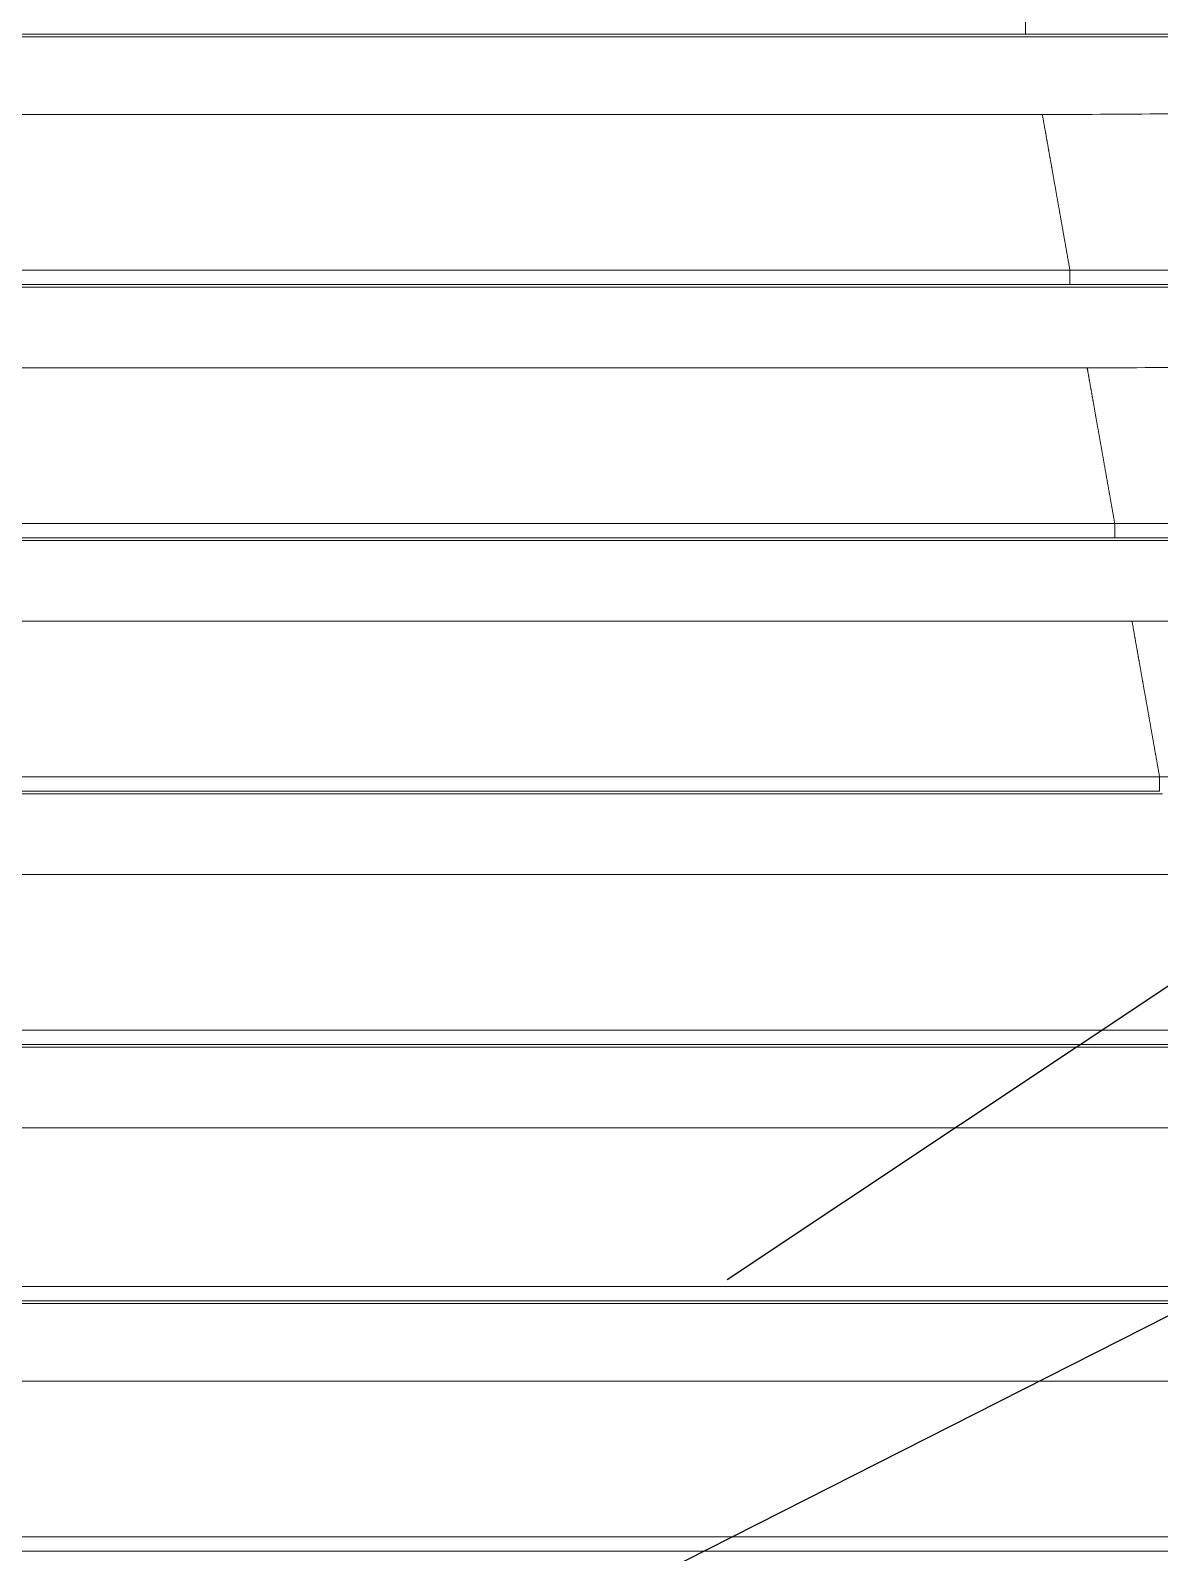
# Model space of a CAD drawing. Header units: inches. Extents: x 3778 to 56227, y -16914 to 35091.
# Drawn here: x 38977.6 to 39046.9, y -10969.3 to -10875.8 of the extents above; entities that cross this region are included whole.
import ezdxf

# ---------------------------------------------------------------- set-up
doc = ezdxf.new("R2010")
doc.units = ezdxf.units.IN
doc.header["$LTSCALE"] = 100
doc.header["$MEASUREMENT"] = 0
doc.linetypes.add('DH-HID2', pattern=[1.2, 0.8, -0.4])
doc.layers.add('2-con', color=2, linetype='Continuous')
doc.layers.add('FU-FURM', color=251, linetype='DH-HID2')
doc.layers.add('mark-B', color=2, linetype='Continuous', lineweight=20)

# ---------------------------------------------------------------- blocks, each defined once
blk = doc.blocks.new('cjscjdeh')
at = {"layer": 'FU-FURM', "color": 8}
for p, q in [((146763.517, 69824.754), (147614.519, 70392.213)), ((147752.518, 70326.214), (146763.517, 69824.754))]:
    blk.add_line(p, q, dxfattribs=at)
blk = doc.blocks.new('무풍1way 일반')
at = {"layer": 'mark-B'}
for p, q in [((-373.642, -88.811), (373.642, -88.811)), ((373.642, -89.695), (-373.642, -89.695)), ((-371.951, -99.253), (-234.951, -99.253)), ((-235.051, -104.024), (-371.108, -104.024)), ((-370.922, -104.189), (370.922, -104.189)), ((370.922, -105.072), (-370.922, -105.072)), ((-369.199, -114.817), (-234.951, -114.817)), ((-235.049, -119.773), (-368.323, -119.773)), ((-368.136, -119.939), (368.136, -119.939)), ((368.136, -120.823), (-368.136, -120.823)), ((-366.446, -130.381), (-234.951, -130.381)), ((-235.049, -135.337), (-365.57, -135.337)), ((-365.384, -135.503), (365.384, -135.503)), ((365.384, -136.387), (-365.384, -136.387)), ((-363.693, -145.945), (-234.951, -145.945)), ((-235.049, -150.901), (-362.818, -150.901)), ((-362.631, -151.067), (362.631, -151.067)), ((362.631, -151.951), (-362.631, -151.951)), ((-360.94, -161.509), (-234.951, -161.509)), ((-235.049, -166.465), (-360.065, -166.465)), ((-359.878, -166.631), (359.878, -166.631)), ((359.878, -167.515), (-359.878, -167.515)), ((-358.188, -177.073), (-234.951, -177.073)), ((-235.051, -181.844), (-357.344, -181.844)), ((-357.159, -182.009), (357.159, -182.009))]:
    blk.add_line(p, q, dxfattribs=at)
for points, knots in [([(-365.384, -135.503), (-365.384, -135.507), (-365.384, -135.517), (-365.384, -135.553), (-365.384, -135.578), (-365.384, -135.638), (-365.384, -135.675), (-365.384, -135.756), (-365.384, -135.801), (-365.384, -135.895), (-365.384, -135.944), (-365.384, -136.044), (-365.384, -136.093), (-365.384, -136.189), (-365.384, -136.234), (-365.384, -136.318), (-365.384, -136.355), (-365.384, -136.387)], [0, 0, 0, 0, 0.125, 0.125, 0.25, 0.25, 0.375, 0.375, 0.5, 0.5, 0.625, 0.625, 0.75, 0.75, 0.875, 0.875, 1, 1, 1, 1]), ([(-365.384, -136.387), (-365.554, -136.387), (-365.724, -136.387), (-366.064, -136.387), (-366.574, -136.387), (-367.765, -136.387), (-370.146, -136.386), (-372.187, -136.384), (-376.269, -136.378), (-378.99, -136.373), (-387.151, -136.352), (-392.591, -136.332), (-400.749, -136.291), (-403.468, -136.276), (-408.906, -136.243), (-411.624, -136.225), (-417.061, -136.186), (-419.779, -136.166), (-425.214, -136.122), (-427.932, -136.098), (-433.366, -136.051), (-436.083, -136.026), (-441.517, -135.976), (-444.234, -135.951), (-449.669, -135.901), (-452.386, -135.877), (-457.821, -135.83), (-460.539, -135.808), (-468.693, -135.745), (-474.13, -135.71), (-482.289, -135.672), (-485.009, -135.662), (-490.451, -135.648), (-493.173, -135.644), (-495.895, -135.644)], [0, 0, 0, 0, 0.003906, 0.003906, 0.007813, 0.015625, 0.03125, 0.0625, 0.0625, 0.125, 0.125, 0.25, 0.25, 0.3125, 0.3125, 0.375, 0.375, 0.4375, 0.4375, 0.5, 0.5, 0.5625, 0.5625, 0.625, 0.625, 0.6875, 0.6875, 0.75, 0.75, 0.875, 0.875, 0.9375, 0.9375, 1, 1, 1, 1]), ([(-365.384, -136.387), (-365.378, -136.418), (-365.367, -136.479), (-365.351, -136.571), (-365.335, -136.662), (-365.319, -136.754), (-365.303, -136.845), (-365.287, -136.936), (-365.271, -137.026), (-365.255, -137.117), (-365.239, -137.207), (-365.223, -137.297), (-365.207, -137.387), (-365.191, -137.477), (-365.175, -137.567), (-365.159, -137.656), (-365.144, -137.745), (-365.128, -137.834), (-365.112, -137.923), (-365.096, -138.011), (-365.081, -138.1), (-365.065, -138.188), (-365.05, -138.276), (-365.034, -138.363), (-365.019, -138.451), (-365.003, -138.538), (-364.988, -138.626), (-364.972, -138.713), (-364.957, -138.799), (-364.942, -138.886), (-364.926, -138.972), (-364.911, -139.059), (-364.896, -139.145), (-364.881, -139.23), (-364.866, -139.316), (-364.851, -139.401), (-364.836, -139.487), (-364.82, -139.572), (-364.805, -139.656), (-364.791, -139.741), (-364.776, -139.825), (-364.761, -139.91), (-364.746, -139.994), (-364.731, -140.078), (-364.716, -140.161), (-364.701, -140.245), (-364.687, -140.328), (-364.672, -140.411), (-364.657, -140.494), (-364.643, -140.577), (-364.628, -140.659), (-364.614, -140.741), (-364.599, -140.823), (-364.585, -140.905), (-364.57, -140.987), (-364.556, -141.068), (-364.541, -141.15), (-364.527, -141.231), (-364.513, -141.312), (-364.498, -141.393), (-364.484, -141.473), (-364.47, -141.553), (-364.456, -141.633), (-364.442, -141.713), (-364.428, -141.793), (-364.413, -141.873), (-364.399, -141.952), (-364.385, -142.031), (-364.372, -142.11), (-364.358, -142.189), (-364.344, -142.267), (-364.33, -142.346), (-364.316, -142.424), (-364.302, -142.502), (-364.288, -142.58), (-364.275, -142.657), (-364.261, -142.735), (-364.247, -142.812), (-364.234, -142.889), (-364.22, -142.966), (-364.207, -143.042), (-364.193, -143.119), (-364.18, -143.195), (-364.166, -143.271), (-364.153, -143.347), (-364.139, -143.422), (-364.126, -143.498), (-364.113, -143.573), (-364.1, -143.648), (-364.086, -143.723), (-364.073, -143.797), (-364.06, -143.872), (-364.047, -143.946), (-364.034, -144.02), (-364.021, -144.094), (-364.008, -144.168), (-363.995, -144.241), (-363.982, -144.314), (-363.969, -144.387), (-363.956, -144.46), (-363.943, -144.533), (-363.93, -144.605), (-363.917, -144.678), (-363.905, -144.75), (-363.892, -144.822), (-363.879, -144.893), (-363.867, -144.965), (-363.854, -145.036), (-363.841, -145.107), (-363.829, -145.178), (-363.816, -145.249), (-363.804, -145.32), (-363.791, -145.39), (-363.779, -145.46), (-363.767, -145.53), (-363.754, -145.6), (-363.742, -145.669), (-363.73, -145.739), (-363.718, -145.808), (-363.705, -145.877), (-363.697, -145.922), (-363.693, -145.945)], [0, 0, 0, 0, 0.008436, 0.01687, 0.025302, 0.033734, 0.042163, 0.050592, 0.059019, 0.067445, 0.075869, 0.084292, 0.092714, 0.101135, 0.109554, 0.117972, 0.126389, 0.134805, 0.14322, 0.151634, 0.160046, 0.168458, 0.176868, 0.185278, 0.193686, 0.202094, 0.2105, 0.218906, 0.227311, 0.235715, 0.244118, 0.252521, 0.260922, 0.269323, 0.277723, 0.286122, 0.294521, 0.302919, 0.311316, 0.319713, 0.328109, 0.336505, 0.3449, 0.353294, 0.361688, 0.370082, 0.378475, 0.386867, 0.395259, 0.403651, 0.412043, 0.420434, 0.428825, 0.437215, 0.445606, 0.453996, 0.462386, 0.470775, 0.479165, 0.487554, 0.495943, 0.504333, 0.512722, 0.521111, 0.5295, 0.537889, 0.546278, 0.554667, 0.563056, 0.571445, 0.579835, 0.588225, 0.596614, 0.605004, 0.613394, 0.621785, 0.630176, 0.638567, 0.646958, 0.65535, 0.663742, 0.672134, 0.680527, 0.68892, 0.697314, 0.705708, 0.714103, 0.722498, 0.730894, 0.73929, 0.747687, 0.756085, 0.764483, 0.772882, 0.781282, 0.789683, 0.798084, 0.806486, 0.814888, 0.823292, 0.831696, 0.840102, 0.848508, 0.856915, 0.865323, 0.873732, 0.882142, 0.890553, 0.898965, 0.907378, 0.915793, 0.924208, 0.932624, 0.941042, 0.949461, 0.957881, 0.966302, 0.974725, 0.983148, 0.991574, 1, 1, 1, 1]), ([(-411.054, -147.157), (-406.115, -146.945), (-395.77, -146.529), (-379.981, -146.071), (-369.123, -145.945), (-363.693, -145.945)], [0, 0, 0, 0, 0.314002, 0.657001, 1, 1, 1, 1]), ([(-362.631, -151.951), (-362.801, -151.951), (-362.971, -151.951), (-363.311, -151.951), (-363.821, -151.951), (-365.012, -151.951), (-367.392, -151.95), (-369.433, -151.948), (-373.514, -151.943), (-376.234, -151.938), (-384.394, -151.918), (-389.833, -151.899), (-397.99, -151.861), (-400.709, -151.847), (-406.146, -151.815), (-408.865, -151.798), (-414.302, -151.761), (-417.02, -151.742), (-422.455, -151.7), (-425.172, -151.678), (-430.607, -151.632), (-433.324, -151.608), (-438.759, -151.561), (-441.476, -151.537), (-446.911, -151.489), (-449.628, -151.466), (-455.063, -151.421), (-457.781, -151.399), (-465.935, -151.339), (-471.372, -151.305), (-479.529, -151.269), (-482.249, -151.26), (-487.69, -151.246), (-490.411, -151.243), (-493.132, -151.242)], [0, 0, 0, 0, 0.003906, 0.003906, 0.007813, 0.015625, 0.03125, 0.0625, 0.0625, 0.125, 0.125, 0.25, 0.25, 0.3125, 0.3125, 0.375, 0.375, 0.4375, 0.4375, 0.5, 0.5, 0.5625, 0.5625, 0.625, 0.625, 0.6875, 0.6875, 0.75, 0.75, 0.875, 0.875, 0.9375, 0.9375, 1, 1, 1, 1]), ([(-480.085, -150.767), (-475.188, -150.774), (-470.292, -150.785), (-460.505, -150.811), (-455.612, -150.827), (-448.274, -150.852), (-445.828, -150.861), (-440.937, -150.878), (-438.491, -150.887), (-433.6, -150.905), (-428.709, -150.923), (-421.371, -150.949), (-414.033, -150.973), (-409.14, -150.988), (-404.246, -151.003), (-401.799, -151.01), (-396.905, -151.022), (-394.458, -151.028), (-387.115, -151.044), (-382.22, -151.052), (-374.875, -151.061), (-372.427, -151.063), (-367.529, -151.066), (-365.08, -151.067), (-362.631, -151.067)], [0, 0, 0, 0, 0.125, 0.125, 0.25, 0.25, 0.3125, 0.3125, 0.375, 0.375, 0.4375, 0.5, 0.5625, 0.625, 0.625, 0.6875, 0.6875, 0.75, 0.75, 0.875, 0.875, 0.9375, 0.9375, 1, 1, 1, 1]), ([(-454.065, -150.682), (-450.264, -150.693), (-446.463, -150.705), (-438.863, -150.731), (-435.063, -150.744), (-427.462, -150.77), (-423.662, -150.782), (-416.06, -150.807), (-412.259, -150.818), (-404.656, -150.84), (-400.855, -150.85), (-393.25, -150.867), (-389.447, -150.875), (-381.84, -150.888), (-378.036, -150.893), (-370.427, -150.899), (-366.623, -150.901), (-362.818, -150.901)], [0, 0, 0, 0, 0.125, 0.125, 0.25, 0.25, 0.375, 0.375, 0.5, 0.5, 0.625, 0.625, 0.75, 0.75, 0.875, 0.875, 1, 1, 1, 1]), ([(-362.631, -151.951), (-362.631, -151.919), (-362.631, -151.882), (-362.631, -151.798), (-362.631, -151.753), (-362.631, -151.657), (-362.631, -151.608), (-362.631, -151.508), (-362.631, -151.459), (-362.631, -151.365), (-362.631, -151.32), (-362.631, -151.239), (-362.631, -151.202), (-362.631, -151.142), (-362.631, -151.117), (-362.631, -151.081), (-362.631, -151.071), (-362.631, -151.067)], [0, 0, 0, 0, 0.125, 0.125, 0.25, 0.25, 0.375, 0.375, 0.5, 0.5, 0.625, 0.625, 0.75, 0.75, 0.875, 0.875, 1, 1, 1, 1]), ([(-362.631, -151.951), (-362.625, -151.982), (-362.615, -152.043), (-362.598, -152.135), (-362.582, -152.226), (-362.566, -152.318), (-362.55, -152.409), (-362.534, -152.5), (-362.518, -152.59), (-362.502, -152.681), (-362.486, -152.771), (-362.47, -152.861), (-362.454, -152.951), (-362.438, -153.041), (-362.422, -153.131), (-362.407, -153.22), (-362.391, -153.309), (-362.375, -153.398), (-362.359, -153.487), (-362.344, -153.575), (-362.328, -153.664), (-362.312, -153.752), (-362.297, -153.84), (-362.281, -153.927), (-362.266, -154.015), (-362.25, -154.102), (-362.235, -154.19), (-362.22, -154.277), (-362.204, -154.363), (-362.189, -154.45), (-362.174, -154.536), (-362.158, -154.623), (-362.143, -154.709), (-362.128, -154.794), (-362.113, -154.88), (-362.098, -154.965), (-362.083, -155.051), (-362.068, -155.136), (-362.053, -155.22), (-362.038, -155.305), (-362.023, -155.389), (-362.008, -155.474), (-361.993, -155.558), (-361.978, -155.642), (-361.963, -155.725), (-361.949, -155.809), (-361.934, -155.892), (-361.919, -155.975), (-361.905, -156.058), (-361.89, -156.141), (-361.875, -156.223), (-361.861, -156.305), (-361.846, -156.387), (-361.832, -156.469), (-361.817, -156.551), (-361.803, -156.632), (-361.789, -156.714), (-361.774, -156.795), (-361.76, -156.876), (-361.746, -156.957), (-361.731, -157.037), (-361.717, -157.117), (-361.703, -157.197), (-361.689, -157.277), (-361.675, -157.357), (-361.661, -157.437), (-361.647, -157.516), (-361.633, -157.595), (-361.619, -157.674), (-361.605, -157.753), (-361.591, -157.831), (-361.577, -157.91), (-361.563, -157.988), (-361.549, -158.066), (-361.536, -158.144), (-361.522, -158.221), (-361.508, -158.299), (-361.495, -158.376), (-361.481, -158.453), (-361.467, -158.53), (-361.454, -158.606), (-361.44, -158.683), (-361.427, -158.759), (-361.413, -158.835), (-361.4, -158.911), (-361.387, -158.986), (-361.373, -159.062), (-361.36, -159.137), (-361.347, -159.212), (-361.334, -159.287), (-361.32, -159.361), (-361.307, -159.436), (-361.294, -159.51), (-361.281, -159.584), (-361.268, -159.658), (-361.255, -159.732), (-361.242, -159.805), (-361.229, -159.878), (-361.216, -159.951), (-361.203, -160.024), (-361.19, -160.097), (-361.177, -160.169), (-361.165, -160.242), (-361.152, -160.314), (-361.139, -160.386), (-361.126, -160.457), (-361.114, -160.529), (-361.101, -160.6), (-361.089, -160.671), (-361.076, -160.742), (-361.064, -160.813), (-361.051, -160.884), (-361.039, -160.954), (-361.026, -161.024), (-361.014, -161.094), (-361.002, -161.164), (-360.989, -161.233), (-360.977, -161.303), (-360.965, -161.372), (-360.953, -161.441), (-360.944, -161.486), (-360.94, -161.509)], [0, 0, 0, 0, 0.008436, 0.01687, 0.025302, 0.033734, 0.042163, 0.050592, 0.059019, 0.067445, 0.075869, 0.084292, 0.092714, 0.101135, 0.109554, 0.117972, 0.126389, 0.134805, 0.14322, 0.151634, 0.160046, 0.168458, 0.176868, 0.185278, 0.193686, 0.202094, 0.2105, 0.218906, 0.227311, 0.235715, 0.244118, 0.252521, 0.260922, 0.269323, 0.277723, 0.286122, 0.294521, 0.302919, 0.311316, 0.319713, 0.328109, 0.336505, 0.3449, 0.353294, 0.361688, 0.370082, 0.378475, 0.386867, 0.395259, 0.403651, 0.412043, 0.420434, 0.428825, 0.437215, 0.445606, 0.453996, 0.462386, 0.470775, 0.479165, 0.487554, 0.495943, 0.504333, 0.512722, 0.521111, 0.5295, 0.537889, 0.546278, 0.554667, 0.563056, 0.571445, 0.579835, 0.588225, 0.596614, 0.605004, 0.613394, 0.621785, 0.630176, 0.638567, 0.646958, 0.65535, 0.663742, 0.672134, 0.680527, 0.68892, 0.697314, 0.705708, 0.714103, 0.722498, 0.730894, 0.73929, 0.747687, 0.756085, 0.764483, 0.772882, 0.781282, 0.789683, 0.798084, 0.806486, 0.814888, 0.823292, 0.831696, 0.840102, 0.848508, 0.856915, 0.865323, 0.873732, 0.882142, 0.890553, 0.898965, 0.907378, 0.915793, 0.924208, 0.932624, 0.941042, 0.949461, 0.957881, 0.966302, 0.974725, 0.983148, 0.991574, 1, 1, 1, 1]), ([(-360.94, -161.509), (-366.372, -161.509), (-377.234, -161.635), (-393.482, -162.106), (-409.68, -162.765), (-425.847, -163.518), (-439.229, -164.14), (-447.234, -164.478), (-449.843, -164.583)], [0, 0, 0, 0, 0.182374, 0.364749, 0.547123, 0.729498, 0.911872, 1, 1, 1, 1]), ([(-477.323, -166.362), (-472.427, -166.369), (-467.533, -166.379), (-457.746, -166.403), (-452.853, -166.417), (-445.516, -166.439), (-443.07, -166.447), (-438.178, -166.463), (-435.732, -166.471), (-430.841, -166.487), (-425.95, -166.503), (-418.612, -166.526), (-411.274, -166.548), (-406.381, -166.561), (-401.488, -166.574), (-399.041, -166.58), (-394.147, -166.591), (-391.7, -166.596), (-384.358, -166.611), (-379.463, -166.618), (-372.12, -166.626), (-369.672, -166.628), (-364.775, -166.63), (-362.327, -166.631), (-359.878, -166.631)], [0, 0, 0, 0, 0.125, 0.125, 0.25, 0.25, 0.3125, 0.3125, 0.375, 0.375, 0.4375, 0.5, 0.5625, 0.625, 0.625, 0.6875, 0.6875, 0.75, 0.75, 0.875, 0.875, 0.9375, 0.9375, 1, 1, 1, 1]), ([(-451.316, -166.271), (-447.514, -166.281), (-443.713, -166.292), (-436.112, -166.315), (-432.311, -166.326), (-424.71, -166.349), (-420.909, -166.36), (-413.307, -166.382), (-409.505, -166.392), (-401.902, -166.411), (-398.1, -166.42), (-390.495, -166.436), (-386.692, -166.442), (-379.086, -166.453), (-375.282, -166.458), (-367.674, -166.464), (-363.87, -166.465), (-360.065, -166.465)], [0, 0, 0, 0, 0.125, 0.125, 0.25, 0.25, 0.375, 0.375, 0.5, 0.5, 0.625, 0.625, 0.75, 0.75, 0.875, 0.875, 1, 1, 1, 1]), ([(-359.878, -167.515), (-360.048, -167.515), (-360.218, -167.515), (-360.558, -167.515), (-361.068, -167.515), (-362.258, -167.515), (-364.639, -167.514), (-366.679, -167.512), (-370.758, -167.508), (-373.478, -167.503), (-381.637, -167.484), (-387.075, -167.466), (-395.232, -167.43), (-397.951, -167.417), (-403.388, -167.387), (-406.106, -167.371), (-411.543, -167.336), (-414.261, -167.317), (-419.696, -167.277), (-422.414, -167.256), (-427.849, -167.213), (-430.566, -167.19), (-436.001, -167.145), (-438.718, -167.121), (-444.153, -167.076), (-446.87, -167.053), (-452.305, -167.01), (-455.023, -166.99), (-463.176, -166.932), (-468.613, -166.9), (-476.77, -166.865), (-479.489, -166.856), (-484.929, -166.843), (-487.649, -166.84), (-490.37, -166.839)], [0, 0, 0, 0, 0.003906, 0.003906, 0.007813, 0.015625, 0.03125, 0.0625, 0.0625, 0.125, 0.125, 0.25, 0.25, 0.3125, 0.3125, 0.375, 0.375, 0.4375, 0.4375, 0.5, 0.5, 0.5625, 0.5625, 0.625, 0.625, 0.6875, 0.6875, 0.75, 0.75, 0.875, 0.875, 0.9375, 0.9375, 1, 1, 1, 1]), ([(-359.878, -166.631), (-359.878, -166.635), (-359.878, -166.645), (-359.878, -166.681), (-359.878, -166.706), (-359.878, -166.767), (-359.878, -166.803), (-359.878, -166.884), (-359.878, -166.929), (-359.878, -167.023), (-359.878, -167.072), (-359.878, -167.172), (-359.878, -167.221), (-359.878, -167.317), (-359.878, -167.362), (-359.878, -167.446), (-359.878, -167.483), (-359.878, -167.515)], [0, 0, 0, 0, 0.125, 0.125, 0.25, 0.25, 0.375, 0.375, 0.5, 0.5, 0.625, 0.625, 0.75, 0.75, 0.875, 0.875, 1, 1, 1, 1]), ([(-359.878, -167.515), (-359.873, -167.546), (-359.862, -167.607), (-359.846, -167.699), (-359.83, -167.79), (-359.813, -167.882), (-359.797, -167.973), (-359.781, -168.064), (-359.765, -168.154), (-359.749, -168.245), (-359.733, -168.335), (-359.717, -168.425), (-359.701, -168.515), (-359.685, -168.605), (-359.67, -168.695), (-359.654, -168.784), (-359.638, -168.873), (-359.622, -168.962), (-359.607, -169.051), (-359.591, -169.139), (-359.575, -169.228), (-359.56, -169.316), (-359.544, -169.404), (-359.529, -169.491), (-359.513, -169.579), (-359.498, -169.666), (-359.482, -169.754), (-359.467, -169.841), (-359.452, -169.927), (-359.436, -170.014), (-359.421, -170.1), (-359.406, -170.187), (-359.391, -170.273), (-359.375, -170.358), (-359.36, -170.444), (-359.345, -170.529), (-359.33, -170.615), (-359.315, -170.7), (-359.3, -170.784), (-359.285, -170.869), (-359.27, -170.953), (-359.255, -171.038), (-359.24, -171.122), (-359.225, -171.206), (-359.211, -171.289), (-359.196, -171.373), (-359.181, -171.456), (-359.167, -171.539), (-359.152, -171.622), (-359.137, -171.705), (-359.123, -171.787), (-359.108, -171.869), (-359.094, -171.951), (-359.079, -172.033), (-359.065, -172.115), (-359.05, -172.197), (-359.036, -172.278), (-359.022, -172.359), (-359.007, -172.44), (-358.993, -172.521), (-358.979, -172.601), (-358.964, -172.681), (-358.95, -172.761), (-358.936, -172.841), (-358.922, -172.921), (-358.908, -173.001), (-358.894, -173.08), (-358.88, -173.159), (-358.866, -173.238), (-358.852, -173.317), (-358.838, -173.395), (-358.824, -173.474), (-358.81, -173.552), (-358.797, -173.63), (-358.783, -173.708), (-358.769, -173.785), (-358.756, -173.863), (-358.742, -173.94), (-358.728, -174.017), (-358.715, -174.094), (-358.701, -174.17), (-358.688, -174.247), (-358.674, -174.323), (-358.661, -174.399), (-358.647, -174.475), (-358.634, -174.55), (-358.621, -174.626), (-358.607, -174.701), (-358.594, -174.776), (-358.581, -174.851), (-358.568, -174.925), (-358.554, -175), (-358.541, -175.074), (-358.528, -175.148), (-358.515, -175.222), (-358.502, -175.296), (-358.489, -175.369), (-358.476, -175.442), (-358.463, -175.515), (-358.45, -175.588), (-358.437, -175.661), (-358.425, -175.733), (-358.412, -175.806), (-358.399, -175.878), (-358.386, -175.95), (-358.374, -176.021), (-358.361, -176.093), (-358.348, -176.164), (-358.336, -176.235), (-358.323, -176.306), (-358.311, -176.377), (-358.298, -176.448), (-358.286, -176.518), (-358.274, -176.588), (-358.261, -176.658), (-358.249, -176.728), (-358.237, -176.797), (-358.224, -176.867), (-358.212, -176.936), (-358.2, -177.005), (-358.192, -177.05), (-358.188, -177.073)], [0, 0, 0, 0, 0.008436, 0.01687, 0.025302, 0.033734, 0.042163, 0.050592, 0.059019, 0.067445, 0.075869, 0.084292, 0.092714, 0.101135, 0.109554, 0.117972, 0.126389, 0.134805, 0.14322, 0.151634, 0.160046, 0.168458, 0.176868, 0.185278, 0.193686, 0.202094, 0.2105, 0.218906, 0.227311, 0.235715, 0.244118, 0.252521, 0.260922, 0.269323, 0.277723, 0.286122, 0.294521, 0.302919, 0.311316, 0.319713, 0.328109, 0.336505, 0.3449, 0.353294, 0.361688, 0.370082, 0.378475, 0.386867, 0.395259, 0.403651, 0.412043, 0.420434, 0.428825, 0.437215, 0.445606, 0.453996, 0.462386, 0.470775, 0.479165, 0.487554, 0.495943, 0.504333, 0.512722, 0.521111, 0.5295, 0.537889, 0.546278, 0.554667, 0.563056, 0.571445, 0.579835, 0.588225, 0.596614, 0.605004, 0.613394, 0.621785, 0.630176, 0.638567, 0.646958, 0.65535, 0.663742, 0.672134, 0.680527, 0.68892, 0.697314, 0.705708, 0.714103, 0.722498, 0.730894, 0.73929, 0.747687, 0.756085, 0.764483, 0.772882, 0.781282, 0.789683, 0.798084, 0.806486, 0.814888, 0.823292, 0.831696, 0.840102, 0.848508, 0.856915, 0.865323, 0.873732, 0.882142, 0.890553, 0.898965, 0.907378, 0.915793, 0.924208, 0.932624, 0.941042, 0.949461, 0.957881, 0.966302, 0.974725, 0.983148, 0.991574, 1, 1, 1, 1]), ([(-358.188, -177.073), (-363.621, -177.073), (-374.486, -177.199), (-390.736, -177.67), (-406.931, -178.329), (-423.094, -179.082), (-436.475, -179.704), (-444.479, -180.042), (-447.09, -180.147)], [0, 0, 0, 0, 0.182363, 0.364727, 0.54709, 0.729453, 0.911816, 1, 1, 1, 1]), ([(-474.581, -181.755), (-469.686, -181.762), (-464.792, -181.771), (-455.007, -181.793), (-450.116, -181.806), (-442.779, -181.828), (-440.333, -181.835), (-435.443, -181.85), (-432.997, -181.857), (-428.106, -181.872), (-423.216, -181.887), (-415.879, -181.909), (-408.542, -181.93), (-403.65, -181.943), (-398.758, -181.955), (-396.312, -181.961), (-391.419, -181.971), (-388.972, -181.976), (-381.632, -181.99), (-376.738, -181.997), (-369.396, -182.004), (-366.949, -182.006), (-362.054, -182.008), (-359.606, -182.009), (-357.159, -182.009)], [0, 0, 0, 0, 0.125, 0.125, 0.25, 0.25, 0.3125, 0.3125, 0.375, 0.375, 0.4375, 0.5, 0.5625, 0.625, 0.625, 0.6875, 0.6875, 0.75, 0.75, 0.875, 0.875, 0.9375, 0.9375, 1, 1, 1, 1]), ([(-357.344, -181.844), (-361.146, -181.844), (-364.949, -181.842), (-372.552, -181.836), (-376.354, -181.832), (-383.956, -181.822), (-387.757, -181.815), (-395.358, -181.8), (-399.158, -181.792), (-406.758, -181.774), (-410.558, -181.764), (-418.157, -181.744), (-421.956, -181.733), (-429.554, -181.712), (-433.353, -181.701), (-440.952, -181.68), (-444.751, -181.67), (-448.551, -181.66)], [0, 0, 0, 0, 0.125, 0.125, 0.25, 0.25, 0.375, 0.375, 0.5, 0.5, 0.625, 0.625, 0.75, 0.75, 0.875, 0.875, 1, 1, 1, 1]), ([(-357.159, -182.892), (-357.159, -182.86), (-357.159, -182.822), (-357.159, -182.739), (-357.159, -182.693), (-357.159, -182.598), (-357.159, -182.548), (-357.159, -182.449), (-357.159, -182.4), (-357.159, -182.306), (-357.159, -182.261), (-357.159, -182.18), (-357.159, -182.144), (-357.159, -182.083), (-357.159, -182.059), (-357.159, -182.023), (-357.159, -182.013), (-357.159, -182.009)], [0, 0, 0, 0, 0.125, 0.125, 0.25, 0.25, 0.375, 0.375, 0.5, 0.5, 0.625, 0.625, 0.75, 0.75, 0.875, 0.875, 1, 1, 1, 1])]:
    blk.add_open_spline(points, degree=3, knots=knots, dxfattribs=at)
blk = doc.blocks.new('dpdjzjs')
at = {"layer": 'mark-B', "rotation": 180}
blk.add_blockref('무풍1way 일반', (174652.415, 90772.437), dxfattribs=at)

msp = doc.modelspace()

# ---------------------------------------------------------------- block references
msp.add_blockref('cjscjdeh', (-107842.967, -80843.836))
at = {"layer": '2-con'}
msp.add_blockref('dpdjzjs', (-135970.865, -101830.442), dxfattribs=at)

doc.saveas('drawing.dxf')
